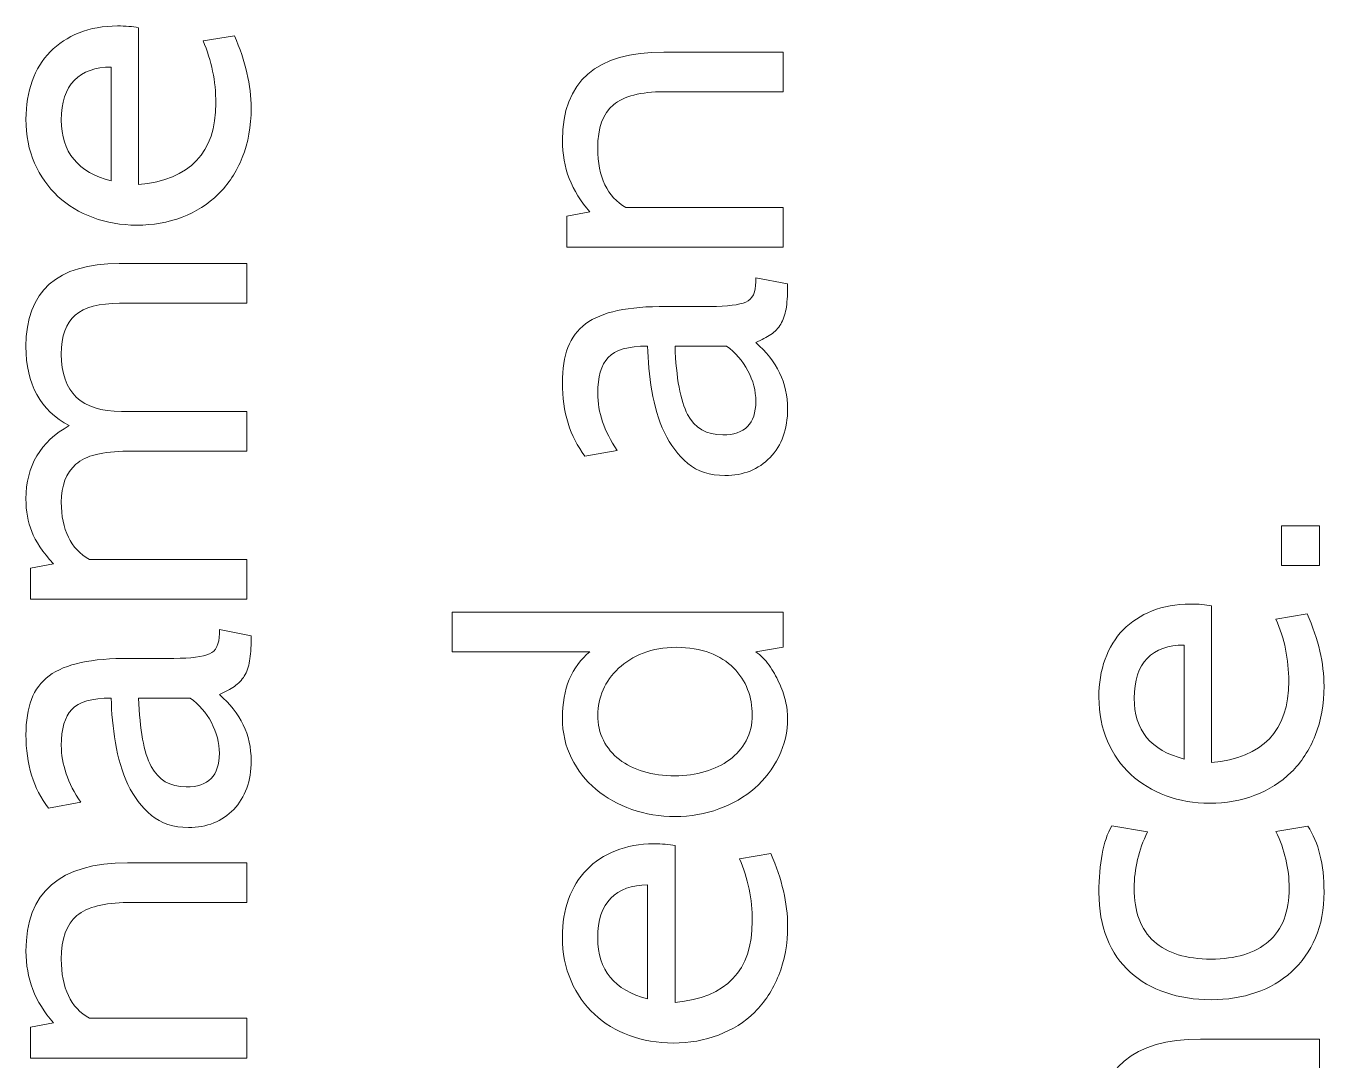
# Model space of a CAD drawing. Header units: centimetres. Extents: x -24 to 24.1, y -20.7 to 0.5.
# Drawn here: x 5.1969 to 5.5087, y -19.4168 to -19.1685 of the extents above; entities that cross this region are included whole.
import ezdxf

# ---------------------------------------------------------------- set-up
doc = ezdxf.new("R2010")
doc.units = ezdxf.units.CM
doc.header["$MEASUREMENT"] = 0
doc.layers.add('Layer 1', color=7, linetype='Continuous')

msp = doc.modelspace()

# ---------------------------------------------------------------- linework, layer by layer
at = {"layer": 'Layer 1', "color": 250, "lineweight": 9}
for points, knots in [([(5.22395, -19.168935), (5.22395, -19.168935), (5.22395, -19.206585), (5.22395, -19.206585), (5.22395, -19.206585), (5.23632, -19.205455), (5.24251, -19.198955), (5.24251, -19.187075), (5.24251, -19.187075), (5.24251, -19.181765), (5.24148, -19.176785), (5.23943, -19.172115), (5.23943, -19.172115), (5.23943, -19.172115), (5.24696, -19.170845), (5.24696, -19.170845), (5.24696, -19.170845), (5.24965, -19.176995), (5.25099, -19.182795), (5.25099, -19.188235), (5.25099, -19.188235), (5.25099, -19.192625), (5.25028, -19.196565), (5.24887, -19.200065), (5.24887, -19.200065), (5.24745, -19.203565), (5.24553, -19.206515), (5.24309, -19.208925), (5.24309, -19.208925), (5.24065, -19.211325), (5.23775, -19.213165), (5.23439, -19.214435), (5.23439, -19.214435), (5.23103, -19.215705), (5.22741, -19.216345), (5.22352, -19.216345), (5.22352, -19.216345), (5.21977, -19.216345), (5.21627, -19.215745), (5.21302, -19.214545), (5.21302, -19.214545), (5.20977, -19.213335), (5.20696, -19.211645), (5.20459, -19.209455), (5.20459, -19.209455), (5.20222, -19.207255), (5.20035, -19.204585), (5.19897, -19.201445), (5.19897, -19.201445), (5.19759, -19.198295), (5.1969, -19.194775), (5.1969, -19.190895), (5.1969, -19.190895), (5.1969, -19.187565), (5.1974, -19.184525), (5.19839, -19.181765), (5.19839, -19.181765), (5.19938, -19.179015), (5.20083, -19.176665), (5.20273, -19.174715), (5.20273, -19.174715), (5.20464, -19.172775), (5.20696, -19.171255), (5.20968, -19.170155), (5.20968, -19.170155), (5.2124, -19.169065), (5.21546, -19.168515), (5.21886, -19.168515), (5.21886, -19.168515), (5.22083, -19.168515), (5.22253, -19.168655), (5.22395, -19.168935)], [0, 0, 0, 0, 0.0526316, 0.0526316, 0.0526316, 0.0526316, 0.1052632, 0.1052632, 0.1052632, 0.1052632, 0.1578947, 0.1578947, 0.1578947, 0.1578947, 0.2105263, 0.2105263, 0.2105263, 0.2105263, 0.2631579, 0.2631579, 0.2631579, 0.2631579, 0.3157895, 0.3157895, 0.3157895, 0.3157895, 0.3684211, 0.3684211, 0.3684211, 0.3684211, 0.4210526, 0.4210526, 0.4210526, 0.4210526, 0.4736842, 0.4736842, 0.4736842, 0.4736842, 0.5263158, 0.5263158, 0.5263158, 0.5263158, 0.5789474, 0.5789474, 0.5789474, 0.5789474, 0.6315789, 0.6315789, 0.6315789, 0.6315789, 0.6842105, 0.6842105, 0.6842105, 0.6842105, 0.7368421, 0.7368421, 0.7368421, 0.7368421, 0.7894737, 0.7894737, 0.7894737, 0.7894737, 0.8421053, 0.8421053, 0.8421053, 0.8421053, 0.8947368, 0.8947368, 0.8947368, 0.8947368, 1, 1, 1, 1]), ([(5.37879, -19.174775), (5.37879, -19.174775), (5.37879, -19.184315), (5.37879, -19.184315), (5.37879, -19.184315), (5.37879, -19.184315), (5.35015, -19.184315), (5.35015, -19.184315), (5.35015, -19.184315), (5.34457, -19.184315), (5.34052, -19.185365), (5.33801, -19.187445), (5.33801, -19.187445), (5.3355, -19.189535), (5.33424, -19.193015), (5.33424, -19.197895), (5.33424, -19.197895), (5.33424, -19.204825), (5.33651, -19.209555), (5.34103, -19.212105), (5.34103, -19.212105), (5.34103, -19.212105), (5.37879, -19.212105), (5.37879, -19.212105), (5.37879, -19.212105), (5.37879, -19.212105), (5.37879, -19.221645), (5.37879, -19.221645), (5.37879, -19.221645), (5.37879, -19.221645), (5.32682, -19.221645), (5.32682, -19.221645), (5.32682, -19.221645), (5.32682, -19.221645), (5.32682, -19.214225), (5.32682, -19.214225), (5.32682, -19.214225), (5.32682, -19.214225), (5.33233, -19.213165), (5.33233, -19.213165), (5.33233, -19.213165), (5.32795, -19.208215), (5.32576, -19.202485), (5.32576, -19.195985), (5.32576, -19.195985), (5.32576, -19.181845), (5.33389, -19.174775), (5.35015, -19.174775), (5.35015, -19.174775), (5.35015, -19.174775), (5.37879, -19.174775), (5.37879, -19.174775)], [0, 0, 0, 0, 0.0714286, 0.0714286, 0.0714286, 0.0714286, 0.1428571, 0.1428571, 0.1428571, 0.1428571, 0.2142857, 0.2142857, 0.2142857, 0.2142857, 0.2857143, 0.2857143, 0.2857143, 0.2857143, 0.3571429, 0.3571429, 0.3571429, 0.3571429, 0.4285714, 0.4285714, 0.4285714, 0.4285714, 0.5, 0.5, 0.5, 0.5, 0.5714286, 0.5714286, 0.5714286, 0.5714286, 0.6428571, 0.6428571, 0.6428571, 0.6428571, 0.7142857, 0.7142857, 0.7142857, 0.7142857, 0.7857143, 0.7857143, 0.7857143, 0.7857143, 0.8571429, 0.8571429, 0.8571429, 0.8571429, 1, 1, 1, 1]), ([(5.20539, -19.191105), (5.20539, -19.198805), (5.20938, -19.203685), (5.21737, -19.205735), (5.21737, -19.205735), (5.21737, -19.205735), (5.21737, -19.178375), (5.21737, -19.178375), (5.21737, -19.178375), (5.21355, -19.178375), (5.2106, -19.179435), (5.20852, -19.181555), (5.20852, -19.181555), (5.20643, -19.183675), (5.20539, -19.186865), (5.20539, -19.191105)], [0, 0, 0, 0, 0.2, 0.2, 0.2, 0.2, 0.4, 0.4, 0.4, 0.4, 0.6, 0.6, 0.6, 0.6, 1, 1, 1, 1]), ([(5.24993, -19.225565), (5.24993, -19.225565), (5.24993, -19.235115), (5.24993, -19.235115), (5.24993, -19.235115), (5.24993, -19.235115), (5.21939, -19.235115), (5.21939, -19.235115), (5.21939, -19.235115), (5.21451, -19.235115), (5.21095, -19.236065), (5.20873, -19.237975), (5.20873, -19.237975), (5.2065, -19.239885), (5.20539, -19.242995), (5.20539, -19.247315), (5.20539, -19.247315), (5.20539, -19.256505), (5.21019, -19.261095), (5.21981, -19.261095), (5.21981, -19.261095), (5.21981, -19.261095), (5.24993, -19.261095), (5.24993, -19.261095), (5.24993, -19.261095), (5.24993, -19.261095), (5.24993, -19.270645), (5.24993, -19.270645), (5.24993, -19.270645), (5.24993, -19.270645), (5.22129, -19.270645), (5.22129, -19.270645), (5.22129, -19.270645), (5.21536, -19.270645), (5.21122, -19.271685), (5.20889, -19.273775), (5.20889, -19.273775), (5.20655, -19.275855), (5.20539, -19.278885), (5.20539, -19.282845), (5.20539, -19.282845), (5.20539, -19.289485), (5.20765, -19.294085), (5.21217, -19.296625), (5.21217, -19.296625), (5.21217, -19.296625), (5.24993, -19.296625), (5.24993, -19.296625), (5.24993, -19.296625), (5.24993, -19.296625), (5.24993, -19.306175), (5.24993, -19.306175), (5.24993, -19.306175), (5.24993, -19.306175), (5.19796, -19.306175), (5.19796, -19.306175), (5.19796, -19.306175), (5.19796, -19.306175), (5.19796, -19.298745), (5.19796, -19.298745), (5.19796, -19.298745), (5.19796, -19.298745), (5.20348, -19.297685), (5.20348, -19.297685), (5.20348, -19.297685), (5.20093, -19.294855), (5.1992, -19.292275), (5.19828, -19.289945), (5.19828, -19.289945), (5.19736, -19.287615), (5.1969, -19.284995), (5.1969, -19.282095), (5.1969, -19.282095), (5.1969, -19.274175), (5.20037, -19.268315), (5.2073, -19.264495), (5.2073, -19.264495), (5.20037, -19.260885), (5.1969, -19.254555), (5.1969, -19.245505), (5.1969, -19.245505), (5.1969, -19.232215), (5.20436, -19.225565), (5.21928, -19.225565), (5.21928, -19.225565), (5.21928, -19.225565), (5.24993, -19.225565), (5.24993, -19.225565)], [0, 0, 0, 0, 0.0434783, 0.0434783, 0.0434783, 0.0434783, 0.0869565, 0.0869565, 0.0869565, 0.0869565, 0.1304348, 0.1304348, 0.1304348, 0.1304348, 0.173913, 0.173913, 0.173913, 0.173913, 0.2173913, 0.2173913, 0.2173913, 0.2173913, 0.2608696, 0.2608696, 0.2608696, 0.2608696, 0.3043478, 0.3043478, 0.3043478, 0.3043478, 0.3478261, 0.3478261, 0.3478261, 0.3478261, 0.3913043, 0.3913043, 0.3913043, 0.3913043, 0.4347826, 0.4347826, 0.4347826, 0.4347826, 0.4782609, 0.4782609, 0.4782609, 0.4782609, 0.5217391, 0.5217391, 0.5217391, 0.5217391, 0.5652174, 0.5652174, 0.5652174, 0.5652174, 0.6086957, 0.6086957, 0.6086957, 0.6086957, 0.6521739, 0.6521739, 0.6521739, 0.6521739, 0.6956522, 0.6956522, 0.6956522, 0.6956522, 0.7391304, 0.7391304, 0.7391304, 0.7391304, 0.7826087, 0.7826087, 0.7826087, 0.7826087, 0.826087, 0.826087, 0.826087, 0.826087, 0.8695652, 0.8695652, 0.8695652, 0.8695652, 0.9130435, 0.9130435, 0.9130435, 0.9130435, 1, 1, 1, 1]), ([(5.37221, -19.228965), (5.37221, -19.228965), (5.37985, -19.230455), (5.37985, -19.230455), (5.37985, -19.230455), (5.37985, -19.230455), (5.37985, -19.231195), (5.37985, -19.231195), (5.37985, -19.231195), (5.37985, -19.233315), (5.37972, -19.235085), (5.37948, -19.236495), (5.37948, -19.236495), (5.37923, -19.237915), (5.3788, -19.239115), (5.3782, -19.240105), (5.3782, -19.240105), (5.3776, -19.241095), (5.37681, -19.241925), (5.37582, -19.242595), (5.37582, -19.242595), (5.37483, -19.243265), (5.37363, -19.243925), (5.37221, -19.244555), (5.37221, -19.244555), (5.3773, -19.248945), (5.37985, -19.254245), (5.37985, -19.260465), (5.37985, -19.260465), (5.37985, -19.265345), (5.37845, -19.269235), (5.37566, -19.272135), (5.37566, -19.272135), (5.37287, -19.275035), (5.36924, -19.276475), (5.36479, -19.276475), (5.36479, -19.276475), (5.36118, -19.276475), (5.35821, -19.275505), (5.35588, -19.273565), (5.35588, -19.273565), (5.35354, -19.271615), (5.35167, -19.269145), (5.35026, -19.266135), (5.35026, -19.266135), (5.34884, -19.263135), (5.34784, -19.259795), (5.34724, -19.256115), (5.34724, -19.256115), (5.34663, -19.252445), (5.3463, -19.248865), (5.34623, -19.245405), (5.34623, -19.245405), (5.34156, -19.245405), (5.3384, -19.246305), (5.33674, -19.248115), (5.33674, -19.248115), (5.33507, -19.249915), (5.33424, -19.252795), (5.33424, -19.256755), (5.33424, -19.256755), (5.33424, -19.261275), (5.3358, -19.265835), (5.33891, -19.270435), (5.33891, -19.270435), (5.33891, -19.270435), (5.33117, -19.271815), (5.33117, -19.271815), (5.33117, -19.271815), (5.32756, -19.267145), (5.32576, -19.261275), (5.32576, -19.254205), (5.32576, -19.254205), (5.32576, -19.250885), (5.3262, -19.248055), (5.32708, -19.245725), (5.32708, -19.245725), (5.32797, -19.243395), (5.32938, -19.241495), (5.33133, -19.240045), (5.33133, -19.240045), (5.33327, -19.238605), (5.33583, -19.237535), (5.33902, -19.236865), (5.33902, -19.236865), (5.3422, -19.236195), (5.34609, -19.235865), (5.35068, -19.235865), (5.35068, -19.235865), (5.35068, -19.235865), (5.36129, -19.235865), (5.36129, -19.235865), (5.36129, -19.235865), (5.36539, -19.235865), (5.36823, -19.235505), (5.36983, -19.234805), (5.36983, -19.234805), (5.37142, -19.234095), (5.37221, -19.232465), (5.37221, -19.229925), (5.37221, -19.229925), (5.37221, -19.229925), (5.37221, -19.228965), (5.37221, -19.228965)], [0, 0, 0, 0, 0.037037, 0.037037, 0.037037, 0.037037, 0.0740741, 0.0740741, 0.0740741, 0.0740741, 0.1111111, 0.1111111, 0.1111111, 0.1111111, 0.1481481, 0.1481481, 0.1481481, 0.1481481, 0.1851852, 0.1851852, 0.1851852, 0.1851852, 0.2222222, 0.2222222, 0.2222222, 0.2222222, 0.2592593, 0.2592593, 0.2592593, 0.2592593, 0.2962963, 0.2962963, 0.2962963, 0.2962963, 0.3333333, 0.3333333, 0.3333333, 0.3333333, 0.3703704, 0.3703704, 0.3703704, 0.3703704, 0.4074074, 0.4074074, 0.4074074, 0.4074074, 0.4444444, 0.4444444, 0.4444444, 0.4444444, 0.4814815, 0.4814815, 0.4814815, 0.4814815, 0.5185185, 0.5185185, 0.5185185, 0.5185185, 0.5555556, 0.5555556, 0.5555556, 0.5555556, 0.5925926, 0.5925926, 0.5925926, 0.5925926, 0.6296296, 0.6296296, 0.6296296, 0.6296296, 0.6666667, 0.6666667, 0.6666667, 0.6666667, 0.7037037, 0.7037037, 0.7037037, 0.7037037, 0.7407407, 0.7407407, 0.7407407, 0.7407407, 0.7777778, 0.7777778, 0.7777778, 0.7777778, 0.8148148, 0.8148148, 0.8148148, 0.8148148, 0.8518519, 0.8518519, 0.8518519, 0.8518519, 0.8888889, 0.8888889, 0.8888889, 0.8888889, 0.9259259, 0.9259259, 0.9259259, 0.9259259, 1, 1, 1, 1]), ([(5.36521, -19.245405), (5.36521, -19.245405), (5.3528, -19.245405), (5.3528, -19.245405), (5.3528, -19.245405), (5.35309, -19.253045), (5.35409, -19.258505), (5.35583, -19.261795), (5.35583, -19.261795), (5.35756, -19.265075), (5.36037, -19.266725), (5.36426, -19.266725), (5.36426, -19.266725), (5.36956, -19.266725), (5.37221, -19.264035), (5.37221, -19.258665), (5.37221, -19.258665), (5.37221, -19.256115), (5.37157, -19.253655), (5.3703, -19.251295), (5.3703, -19.251295), (5.36903, -19.248925), (5.36733, -19.246965), (5.36521, -19.245405)], [0, 0, 0, 0, 0.1428571, 0.1428571, 0.1428571, 0.1428571, 0.2857143, 0.2857143, 0.2857143, 0.2857143, 0.4285714, 0.4285714, 0.4285714, 0.4285714, 0.5714286, 0.5714286, 0.5714286, 0.5714286, 0.7142857, 0.7142857, 0.7142857, 0.7142857, 1, 1, 1, 1]), ([(5.50764, -19.288565), (5.50764, -19.288565), (5.50764, -19.298115), (5.50764, -19.298115), (5.50764, -19.298115), (5.50764, -19.298115), (5.49852, -19.298115), (5.49852, -19.298115), (5.49852, -19.298115), (5.49852, -19.298115), (5.49852, -19.288565), (5.49852, -19.288565), (5.49852, -19.288565), (5.49852, -19.288565), (5.50764, -19.288565), (5.50764, -19.288565)], [0, 0, 0, 0, 0.2, 0.2, 0.2, 0.2, 0.4, 0.4, 0.4, 0.4, 0.6, 0.6, 0.6, 0.6, 1, 1, 1, 1]), ([(5.37879, -19.309255), (5.37879, -19.309255), (5.37879, -19.317735), (5.37879, -19.317735), (5.37879, -19.317735), (5.37879, -19.317735), (5.37221, -19.318795), (5.37221, -19.318795), (5.37221, -19.318795), (5.37341, -19.319645), (5.37447, -19.320725), (5.37539, -19.322025), (5.37539, -19.322025), (5.37631, -19.323335), (5.37711, -19.324715), (5.37778, -19.326165), (5.37778, -19.326165), (5.37845, -19.327615), (5.37896, -19.329085), (5.37932, -19.330565), (5.37932, -19.330565), (5.37967, -19.332055), (5.37985, -19.333435), (5.37985, -19.334705), (5.37985, -19.334705), (5.37985, -19.338025), (5.37914, -19.341135), (5.37773, -19.344035), (5.37773, -19.344035), (5.37631, -19.346935), (5.37438, -19.349445), (5.37195, -19.351565), (5.37195, -19.351565), (5.36951, -19.353685), (5.36664, -19.355345), (5.36336, -19.356545), (5.36336, -19.356545), (5.36007, -19.357755), (5.35655, -19.358355), (5.3528, -19.358355), (5.3528, -19.358355), (5.3492, -19.358355), (5.34575, -19.357785), (5.34246, -19.356655), (5.34246, -19.356655), (5.33917, -19.355525), (5.33629, -19.353915), (5.33382, -19.351835), (5.33382, -19.351835), (5.33134, -19.349745), (5.32938, -19.347255), (5.32793, -19.344355), (5.32793, -19.344355), (5.32648, -19.341455), (5.32576, -19.338235), (5.32576, -19.334705), (5.32576, -19.334705), (5.32576, -19.327705), (5.32795, -19.322405), (5.33233, -19.318795), (5.33233, -19.318795), (5.33233, -19.318795), (5.29925, -19.318795), (5.29925, -19.318795), (5.29925, -19.318795), (5.29925, -19.318795), (5.29925, -19.309255), (5.29925, -19.309255), (5.29925, -19.309255), (5.29925, -19.309255), (5.37879, -19.309255), (5.37879, -19.309255)], [0, 0, 0, 0, 0.0526316, 0.0526316, 0.0526316, 0.0526316, 0.1052632, 0.1052632, 0.1052632, 0.1052632, 0.1578947, 0.1578947, 0.1578947, 0.1578947, 0.2105263, 0.2105263, 0.2105263, 0.2105263, 0.2631579, 0.2631579, 0.2631579, 0.2631579, 0.3157895, 0.3157895, 0.3157895, 0.3157895, 0.3684211, 0.3684211, 0.3684211, 0.3684211, 0.4210526, 0.4210526, 0.4210526, 0.4210526, 0.4736842, 0.4736842, 0.4736842, 0.4736842, 0.5263158, 0.5263158, 0.5263158, 0.5263158, 0.5789474, 0.5789474, 0.5789474, 0.5789474, 0.6315789, 0.6315789, 0.6315789, 0.6315789, 0.6842105, 0.6842105, 0.6842105, 0.6842105, 0.7368421, 0.7368421, 0.7368421, 0.7368421, 0.7894737, 0.7894737, 0.7894737, 0.7894737, 0.8421053, 0.8421053, 0.8421053, 0.8421053, 0.8947368, 0.8947368, 0.8947368, 0.8947368, 1, 1, 1, 1]), ([(5.48166, -19.307765), (5.48166, -19.307765), (5.48166, -19.345415), (5.48166, -19.345415), (5.48166, -19.345415), (5.49403, -19.344285), (5.50022, -19.337775), (5.50022, -19.325895), (5.50022, -19.325895), (5.50022, -19.320595), (5.49919, -19.315615), (5.49714, -19.310945), (5.49714, -19.310945), (5.49714, -19.310945), (5.50467, -19.309675), (5.50467, -19.309675), (5.50467, -19.309675), (5.50736, -19.315825), (5.5087, -19.321625), (5.5087, -19.327065), (5.5087, -19.327065), (5.5087, -19.331455), (5.508, -19.335395), (5.50658, -19.338895), (5.50658, -19.338895), (5.50517, -19.342395), (5.50324, -19.345345), (5.5008, -19.347745), (5.5008, -19.347745), (5.49836, -19.350155), (5.49546, -19.351985), (5.49211, -19.353265), (5.49211, -19.353265), (5.48875, -19.354535), (5.48512, -19.355175), (5.48124, -19.355175), (5.48124, -19.355175), (5.47749, -19.355175), (5.47399, -19.354575), (5.47074, -19.353365), (5.47074, -19.353365), (5.46748, -19.352165), (5.46467, -19.350465), (5.4623, -19.348275), (5.4623, -19.348275), (5.45994, -19.346085), (5.45806, -19.343415), (5.45668, -19.340275), (5.45668, -19.340275), (5.45531, -19.337125), (5.45462, -19.333605), (5.45462, -19.329715), (5.45462, -19.329715), (5.45462, -19.326395), (5.45511, -19.323355), (5.4561, -19.320595), (5.4561, -19.320595), (5.45709, -19.317845), (5.45854, -19.315485), (5.46045, -19.313545), (5.46045, -19.313545), (5.46236, -19.311605), (5.46467, -19.310085), (5.4674, -19.308985), (5.4674, -19.308985), (5.47012, -19.307885), (5.47318, -19.307345), (5.47657, -19.307345), (5.47657, -19.307345), (5.47855, -19.307345), (5.48025, -19.307485), (5.48166, -19.307765)], [0, 0, 0, 0, 0.0526316, 0.0526316, 0.0526316, 0.0526316, 0.1052632, 0.1052632, 0.1052632, 0.1052632, 0.1578947, 0.1578947, 0.1578947, 0.1578947, 0.2105263, 0.2105263, 0.2105263, 0.2105263, 0.2631579, 0.2631579, 0.2631579, 0.2631579, 0.3157895, 0.3157895, 0.3157895, 0.3157895, 0.3684211, 0.3684211, 0.3684211, 0.3684211, 0.4210526, 0.4210526, 0.4210526, 0.4210526, 0.4736842, 0.4736842, 0.4736842, 0.4736842, 0.5263158, 0.5263158, 0.5263158, 0.5263158, 0.5789474, 0.5789474, 0.5789474, 0.5789474, 0.6315789, 0.6315789, 0.6315789, 0.6315789, 0.6842105, 0.6842105, 0.6842105, 0.6842105, 0.7368421, 0.7368421, 0.7368421, 0.7368421, 0.7894737, 0.7894737, 0.7894737, 0.7894737, 0.8421053, 0.8421053, 0.8421053, 0.8421053, 0.8947368, 0.8947368, 0.8947368, 0.8947368, 1, 1, 1, 1]), ([(5.24335, -19.313485), (5.24335, -19.313485), (5.25099, -19.314975), (5.25099, -19.314975), (5.25099, -19.314975), (5.25099, -19.314975), (5.25099, -19.315715), (5.25099, -19.315715), (5.25099, -19.315715), (5.25099, -19.317835), (5.25087, -19.319605), (5.25062, -19.321015), (5.25062, -19.321015), (5.25037, -19.322435), (5.24995, -19.323635), (5.24935, -19.324625), (5.24935, -19.324625), (5.24875, -19.325615), (5.24795, -19.326445), (5.24696, -19.327115), (5.24696, -19.327115), (5.24597, -19.327785), (5.24477, -19.328445), (5.24335, -19.329075), (5.24335, -19.329075), (5.24844, -19.333465), (5.25099, -19.338765), (5.25099, -19.344985), (5.25099, -19.344985), (5.25099, -19.349865), (5.24959, -19.353755), (5.2468, -19.356655), (5.2468, -19.356655), (5.24401, -19.359555), (5.24038, -19.361005), (5.23593, -19.361005), (5.23593, -19.361005), (5.23232, -19.361005), (5.22936, -19.360025), (5.22702, -19.358085), (5.22702, -19.358085), (5.22469, -19.356145), (5.22281, -19.353665), (5.2214, -19.350665), (5.2214, -19.350665), (5.21999, -19.347655), (5.21898, -19.344315), (5.21838, -19.340635), (5.21838, -19.340635), (5.21778, -19.336965), (5.21744, -19.333395), (5.21737, -19.329925), (5.21737, -19.329925), (5.2127, -19.329925), (5.20954, -19.330825), (5.20788, -19.332635), (5.20788, -19.332635), (5.20622, -19.334435), (5.20539, -19.337315), (5.20539, -19.341275), (5.20539, -19.341275), (5.20539, -19.345805), (5.20694, -19.350365), (5.21005, -19.354955), (5.21005, -19.354955), (5.21005, -19.354955), (5.20231, -19.356335), (5.20231, -19.356335), (5.20231, -19.356335), (5.19871, -19.351665), (5.1969, -19.345805), (5.1969, -19.338735), (5.1969, -19.338735), (5.1969, -19.335405), (5.19734, -19.332575), (5.19823, -19.330245), (5.19823, -19.330245), (5.19911, -19.327915), (5.20053, -19.326025), (5.20247, -19.324575), (5.20247, -19.324575), (5.20441, -19.323125), (5.20698, -19.322065), (5.21016, -19.321395), (5.21016, -19.321395), (5.21334, -19.320715), (5.21723, -19.320385), (5.22182, -19.320385), (5.22182, -19.320385), (5.22182, -19.320385), (5.23243, -19.320385), (5.23243, -19.320385), (5.23243, -19.320385), (5.23653, -19.320385), (5.23938, -19.320025), (5.24097, -19.319325), (5.24097, -19.319325), (5.24256, -19.318615), (5.24335, -19.316985), (5.24335, -19.314445), (5.24335, -19.314445), (5.24335, -19.314445), (5.24335, -19.313485), (5.24335, -19.313485)], [0, 0, 0, 0, 0.037037, 0.037037, 0.037037, 0.037037, 0.0740741, 0.0740741, 0.0740741, 0.0740741, 0.1111111, 0.1111111, 0.1111111, 0.1111111, 0.1481481, 0.1481481, 0.1481481, 0.1481481, 0.1851852, 0.1851852, 0.1851852, 0.1851852, 0.2222222, 0.2222222, 0.2222222, 0.2222222, 0.2592593, 0.2592593, 0.2592593, 0.2592593, 0.2962963, 0.2962963, 0.2962963, 0.2962963, 0.3333333, 0.3333333, 0.3333333, 0.3333333, 0.3703704, 0.3703704, 0.3703704, 0.3703704, 0.4074074, 0.4074074, 0.4074074, 0.4074074, 0.4444444, 0.4444444, 0.4444444, 0.4444444, 0.4814815, 0.4814815, 0.4814815, 0.4814815, 0.5185185, 0.5185185, 0.5185185, 0.5185185, 0.5555556, 0.5555556, 0.5555556, 0.5555556, 0.5925926, 0.5925926, 0.5925926, 0.5925926, 0.6296296, 0.6296296, 0.6296296, 0.6296296, 0.6666667, 0.6666667, 0.6666667, 0.6666667, 0.7037037, 0.7037037, 0.7037037, 0.7037037, 0.7407407, 0.7407407, 0.7407407, 0.7407407, 0.7777778, 0.7777778, 0.7777778, 0.7777778, 0.8148148, 0.8148148, 0.8148148, 0.8148148, 0.8518519, 0.8518519, 0.8518519, 0.8518519, 0.8888889, 0.8888889, 0.8888889, 0.8888889, 0.9259259, 0.9259259, 0.9259259, 0.9259259, 1, 1, 1, 1]), ([(5.33424, -19.333965), (5.33424, -19.336225), (5.3347, -19.338255), (5.33562, -19.340055), (5.33562, -19.340055), (5.33654, -19.341865), (5.33781, -19.343405), (5.33944, -19.344675), (5.33944, -19.344675), (5.34107, -19.345945), (5.34301, -19.346915), (5.34527, -19.347585), (5.34527, -19.347585), (5.34753, -19.348265), (5.35005, -19.348595), (5.3528, -19.348595), (5.3528, -19.348595), (5.35535, -19.348595), (5.35775, -19.348265), (5.36001, -19.347585), (5.36001, -19.347585), (5.36228, -19.346915), (5.36424, -19.345965), (5.3659, -19.344725), (5.3659, -19.344725), (5.36756, -19.343485), (5.36889, -19.341965), (5.36988, -19.340165), (5.36988, -19.340165), (5.37087, -19.338365), (5.37136, -19.336295), (5.37136, -19.333965), (5.37136, -19.333965), (5.37136, -19.331835), (5.37099, -19.329805), (5.37025, -19.327865), (5.37025, -19.327865), (5.36951, -19.325915), (5.36838, -19.324185), (5.36686, -19.322665), (5.36686, -19.322665), (5.36533, -19.321145), (5.36343, -19.319945), (5.36113, -19.319065), (5.36113, -19.319065), (5.35883, -19.318175), (5.35616, -19.317735), (5.35312, -19.317735), (5.35312, -19.317735), (5.35015, -19.317735), (5.3475, -19.318195), (5.34517, -19.319115), (5.34517, -19.319115), (5.34283, -19.320035), (5.34085, -19.321255), (5.33923, -19.322775), (5.33923, -19.322775), (5.3376, -19.324295), (5.33636, -19.326025), (5.33552, -19.327965), (5.33552, -19.327965), (5.33467, -19.329915), (5.33424, -19.331905), (5.33424, -19.333965)], [0, 0, 0, 0, 0.0588235, 0.0588235, 0.0588235, 0.0588235, 0.1176471, 0.1176471, 0.1176471, 0.1176471, 0.1764706, 0.1764706, 0.1764706, 0.1764706, 0.2352941, 0.2352941, 0.2352941, 0.2352941, 0.2941176, 0.2941176, 0.2941176, 0.2941176, 0.3529412, 0.3529412, 0.3529412, 0.3529412, 0.4117647, 0.4117647, 0.4117647, 0.4117647, 0.4705882, 0.4705882, 0.4705882, 0.4705882, 0.5294118, 0.5294118, 0.5294118, 0.5294118, 0.5882353, 0.5882353, 0.5882353, 0.5882353, 0.6470588, 0.6470588, 0.6470588, 0.6470588, 0.7058824, 0.7058824, 0.7058824, 0.7058824, 0.7647059, 0.7647059, 0.7647059, 0.7647059, 0.8235294, 0.8235294, 0.8235294, 0.8235294, 0.8823529, 0.8823529, 0.8823529, 0.8823529, 1, 1, 1, 1]), ([(5.4631, -19.329935), (5.4631, -19.337635), (5.46709, -19.342515), (5.47508, -19.344565), (5.47508, -19.344565), (5.47508, -19.344565), (5.47508, -19.317205), (5.47508, -19.317205), (5.47508, -19.317205), (5.47127, -19.317205), (5.46832, -19.318265), (5.46623, -19.320385), (5.46623, -19.320385), (5.46414, -19.322505), (5.4631, -19.325685), (5.4631, -19.329935)], [0, 0, 0, 0, 0.2, 0.2, 0.2, 0.2, 0.4, 0.4, 0.4, 0.4, 0.6, 0.6, 0.6, 0.6, 1, 1, 1, 1]), ([(5.23635, -19.329925), (5.23635, -19.329925), (5.22395, -19.329925), (5.22395, -19.329925), (5.22395, -19.329925), (5.22423, -19.337565), (5.22524, -19.343025), (5.22697, -19.346315), (5.22697, -19.346315), (5.2287, -19.349605), (5.23151, -19.351245), (5.2354, -19.351245), (5.2354, -19.351245), (5.2407, -19.351245), (5.24335, -19.348555), (5.24335, -19.343185), (5.24335, -19.343185), (5.24335, -19.340635), (5.24272, -19.338185), (5.24145, -19.335815), (5.24145, -19.335815), (5.24017, -19.333445), (5.23848, -19.331485), (5.23635, -19.329925)], [0, 0, 0, 0, 0.1428571, 0.1428571, 0.1428571, 0.1428571, 0.2857143, 0.2857143, 0.2857143, 0.2857143, 0.4285714, 0.4285714, 0.4285714, 0.4285714, 0.5714286, 0.5714286, 0.5714286, 0.5714286, 0.7142857, 0.7142857, 0.7142857, 0.7142857, 1, 1, 1, 1]), ([(5.5087, -19.376485), (5.5087, -19.380655), (5.50801, -19.384335), (5.50664, -19.387515), (5.50664, -19.387515), (5.50526, -19.390695), (5.50335, -19.393405), (5.50091, -19.395635), (5.50091, -19.395635), (5.49847, -19.397855), (5.49561, -19.399535), (5.49232, -19.400665), (5.49232, -19.400665), (5.48903, -19.401795), (5.48544, -19.402365), (5.48155, -19.402365), (5.48155, -19.402365), (5.47759, -19.402365), (5.47397, -19.401795), (5.47068, -19.400665), (5.47068, -19.400665), (5.4674, -19.399535), (5.46455, -19.397895), (5.46215, -19.395735), (5.46215, -19.395735), (5.45974, -19.393585), (5.45789, -19.390895), (5.45658, -19.387675), (5.45658, -19.387675), (5.45527, -19.384455), (5.45462, -19.380765), (5.45462, -19.376595), (5.45462, -19.376595), (5.45462, -19.369665), (5.45564, -19.364325), (5.45769, -19.360575), (5.45769, -19.360575), (5.45769, -19.360575), (5.46628, -19.362065), (5.46628, -19.362065), (5.46628, -19.362065), (5.46416, -19.366445), (5.4631, -19.370935), (5.4631, -19.375535), (5.4631, -19.375535), (5.4631, -19.381265), (5.46469, -19.385535), (5.46787, -19.388365), (5.46787, -19.388365), (5.47105, -19.391195), (5.47562, -19.392605), (5.48155, -19.392605), (5.48155, -19.392605), (5.48749, -19.392605), (5.49211, -19.391195), (5.49539, -19.388365), (5.49539, -19.388365), (5.49868, -19.385535), (5.50033, -19.381265), (5.50033, -19.375535), (5.50033, -19.375535), (5.50033, -19.370865), (5.49926, -19.366345), (5.49714, -19.361955), (5.49714, -19.361955), (5.49714, -19.361955), (5.50478, -19.360685), (5.50478, -19.360685), (5.50478, -19.360685), (5.5074, -19.364575), (5.5087, -19.369845), (5.5087, -19.376485)], [0, 0, 0, 0, 0.0526316, 0.0526316, 0.0526316, 0.0526316, 0.1052632, 0.1052632, 0.1052632, 0.1052632, 0.1578947, 0.1578947, 0.1578947, 0.1578947, 0.2105263, 0.2105263, 0.2105263, 0.2105263, 0.2631579, 0.2631579, 0.2631579, 0.2631579, 0.3157895, 0.3157895, 0.3157895, 0.3157895, 0.3684211, 0.3684211, 0.3684211, 0.3684211, 0.4210526, 0.4210526, 0.4210526, 0.4210526, 0.4736842, 0.4736842, 0.4736842, 0.4736842, 0.5263158, 0.5263158, 0.5263158, 0.5263158, 0.5789474, 0.5789474, 0.5789474, 0.5789474, 0.6315789, 0.6315789, 0.6315789, 0.6315789, 0.6842105, 0.6842105, 0.6842105, 0.6842105, 0.7368421, 0.7368421, 0.7368421, 0.7368421, 0.7894737, 0.7894737, 0.7894737, 0.7894737, 0.8421053, 0.8421053, 0.8421053, 0.8421053, 0.8947368, 0.8947368, 0.8947368, 0.8947368, 1, 1, 1, 1]), ([(5.3528, -19.365355), (5.3528, -19.365355), (5.3528, -19.403005), (5.3528, -19.403005), (5.3528, -19.403005), (5.36518, -19.401875), (5.37136, -19.395365), (5.37136, -19.383485), (5.37136, -19.383485), (5.37136, -19.378185), (5.37034, -19.373205), (5.36829, -19.368535), (5.36829, -19.368535), (5.36829, -19.368535), (5.37582, -19.367265), (5.37582, -19.367265), (5.37582, -19.367265), (5.3785, -19.373415), (5.37985, -19.379215), (5.37985, -19.384655), (5.37985, -19.384655), (5.37985, -19.389035), (5.37914, -19.392985), (5.37773, -19.396485), (5.37773, -19.396485), (5.37631, -19.399985), (5.37438, -19.402935), (5.37195, -19.405335), (5.37195, -19.405335), (5.36951, -19.407745), (5.36661, -19.409575), (5.36325, -19.410855), (5.36325, -19.410855), (5.35989, -19.412125), (5.35627, -19.412755), (5.35238, -19.412755), (5.35238, -19.412755), (5.34863, -19.412755), (5.34513, -19.412155), (5.34188, -19.410955), (5.34188, -19.410955), (5.33863, -19.409755), (5.33582, -19.408055), (5.33345, -19.405865), (5.33345, -19.405865), (5.33108, -19.403675), (5.32921, -19.401005), (5.32783, -19.397855), (5.32783, -19.397855), (5.32645, -19.394715), (5.32576, -19.391195), (5.32576, -19.387305), (5.32576, -19.387305), (5.32576, -19.383985), (5.32625, -19.380945), (5.32724, -19.378185), (5.32724, -19.378185), (5.32823, -19.375425), (5.32968, -19.373075), (5.33159, -19.371135), (5.33159, -19.371135), (5.3335, -19.369185), (5.33582, -19.367665), (5.33854, -19.366575), (5.33854, -19.366575), (5.34126, -19.365475), (5.34432, -19.364925), (5.34771, -19.364925), (5.34771, -19.364925), (5.34969, -19.364925), (5.35139, -19.365075), (5.3528, -19.365355)], [0, 0, 0, 0, 0.0526316, 0.0526316, 0.0526316, 0.0526316, 0.1052632, 0.1052632, 0.1052632, 0.1052632, 0.1578947, 0.1578947, 0.1578947, 0.1578947, 0.2105263, 0.2105263, 0.2105263, 0.2105263, 0.2631579, 0.2631579, 0.2631579, 0.2631579, 0.3157895, 0.3157895, 0.3157895, 0.3157895, 0.3684211, 0.3684211, 0.3684211, 0.3684211, 0.4210526, 0.4210526, 0.4210526, 0.4210526, 0.4736842, 0.4736842, 0.4736842, 0.4736842, 0.5263158, 0.5263158, 0.5263158, 0.5263158, 0.5789474, 0.5789474, 0.5789474, 0.5789474, 0.6315789, 0.6315789, 0.6315789, 0.6315789, 0.6842105, 0.6842105, 0.6842105, 0.6842105, 0.7368421, 0.7368421, 0.7368421, 0.7368421, 0.7894737, 0.7894737, 0.7894737, 0.7894737, 0.8421053, 0.8421053, 0.8421053, 0.8421053, 0.8947368, 0.8947368, 0.8947368, 0.8947368, 1, 1, 1, 1]), ([(5.24993, -19.369485), (5.24993, -19.369485), (5.24993, -19.379035), (5.24993, -19.379035), (5.24993, -19.379035), (5.24993, -19.379035), (5.22129, -19.379035), (5.22129, -19.379035), (5.22129, -19.379035), (5.21571, -19.379035), (5.21166, -19.380075), (5.20915, -19.382155), (5.20915, -19.382155), (5.20664, -19.384245), (5.20539, -19.387725), (5.20539, -19.392605), (5.20539, -19.392605), (5.20539, -19.399535), (5.20765, -19.404275), (5.21217, -19.406815), (5.21217, -19.406815), (5.21217, -19.406815), (5.24993, -19.406815), (5.24993, -19.406815), (5.24993, -19.406815), (5.24993, -19.406815), (5.24993, -19.416365), (5.24993, -19.416365), (5.24993, -19.416365), (5.24993, -19.416365), (5.19796, -19.416365), (5.19796, -19.416365), (5.19796, -19.416365), (5.19796, -19.416365), (5.19796, -19.408935), (5.19796, -19.408935), (5.19796, -19.408935), (5.19796, -19.408935), (5.20348, -19.407875), (5.20348, -19.407875), (5.20348, -19.407875), (5.19909, -19.402925), (5.1969, -19.397205), (5.1969, -19.390695), (5.1969, -19.390695), (5.1969, -19.376555), (5.20503, -19.369485), (5.22129, -19.369485), (5.22129, -19.369485), (5.22129, -19.369485), (5.24993, -19.369485), (5.24993, -19.369485)], [0, 0, 0, 0, 0.0714286, 0.0714286, 0.0714286, 0.0714286, 0.1428571, 0.1428571, 0.1428571, 0.1428571, 0.2142857, 0.2142857, 0.2142857, 0.2142857, 0.2857143, 0.2857143, 0.2857143, 0.2857143, 0.3571429, 0.3571429, 0.3571429, 0.3571429, 0.4285714, 0.4285714, 0.4285714, 0.4285714, 0.5, 0.5, 0.5, 0.5, 0.5714286, 0.5714286, 0.5714286, 0.5714286, 0.6428571, 0.6428571, 0.6428571, 0.6428571, 0.7142857, 0.7142857, 0.7142857, 0.7142857, 0.7857143, 0.7857143, 0.7857143, 0.7857143, 0.8571429, 0.8571429, 0.8571429, 0.8571429, 1, 1, 1, 1]), ([(5.33424, -19.387515), (5.33424, -19.395225), (5.33824, -19.400105), (5.34623, -19.402155), (5.34623, -19.402155), (5.34623, -19.402155), (5.34623, -19.374795), (5.34623, -19.374795), (5.34623, -19.374795), (5.34241, -19.374795), (5.33946, -19.375855), (5.33737, -19.377975), (5.33737, -19.377975), (5.33529, -19.380095), (5.33424, -19.383275), (5.33424, -19.387515)], [0, 0, 0, 0, 0.2, 0.2, 0.2, 0.2, 0.4, 0.4, 0.4, 0.4, 0.6, 0.6, 0.6, 0.6, 1, 1, 1, 1]), ([(5.50764, -19.411805), (5.50764, -19.411805), (5.50764, -19.421345), (5.50764, -19.421345), (5.50764, -19.421345), (5.50764, -19.421345), (5.47901, -19.421345), (5.47901, -19.421345), (5.47901, -19.421345), (5.47342, -19.421345), (5.46937, -19.422395), (5.46687, -19.424475), (5.46687, -19.424475), (5.46436, -19.426565), (5.4631, -19.430045), (5.4631, -19.434925), (5.4631, -19.434925), (5.4631, -19.441855), (5.46536, -19.446585), (5.46989, -19.449135), (5.46989, -19.449135), (5.46989, -19.449135), (5.50764, -19.449135), (5.50764, -19.449135), (5.50764, -19.449135), (5.50764, -19.449135), (5.50764, -19.458675), (5.50764, -19.458675), (5.50764, -19.458675), (5.50764, -19.458675), (5.45568, -19.458675), (5.45568, -19.458675), (5.45568, -19.458675), (5.45568, -19.458675), (5.45568, -19.451255), (5.45568, -19.451255), (5.45568, -19.451255), (5.45568, -19.451255), (5.46119, -19.450195), (5.46119, -19.450195), (5.46119, -19.450195), (5.45681, -19.445245), (5.45462, -19.439525), (5.45462, -19.433015), (5.45462, -19.433015), (5.45462, -19.418875), (5.46275, -19.411805), (5.47901, -19.411805), (5.47901, -19.411805), (5.47901, -19.411805), (5.50764, -19.411805), (5.50764, -19.411805)], [0, 0, 0, 0, 0.0714286, 0.0714286, 0.0714286, 0.0714286, 0.1428571, 0.1428571, 0.1428571, 0.1428571, 0.2142857, 0.2142857, 0.2142857, 0.2142857, 0.2857143, 0.2857143, 0.2857143, 0.2857143, 0.3571429, 0.3571429, 0.3571429, 0.3571429, 0.4285714, 0.4285714, 0.4285714, 0.4285714, 0.5, 0.5, 0.5, 0.5, 0.5714286, 0.5714286, 0.5714286, 0.5714286, 0.6428571, 0.6428571, 0.6428571, 0.6428571, 0.7142857, 0.7142857, 0.7142857, 0.7142857, 0.7857143, 0.7857143, 0.7857143, 0.7857143, 0.8571429, 0.8571429, 0.8571429, 0.8571429, 1, 1, 1, 1])]:
    msp.add_open_spline(points, degree=3, knots=knots, dxfattribs=at)

doc.saveas('drawing.dxf')
